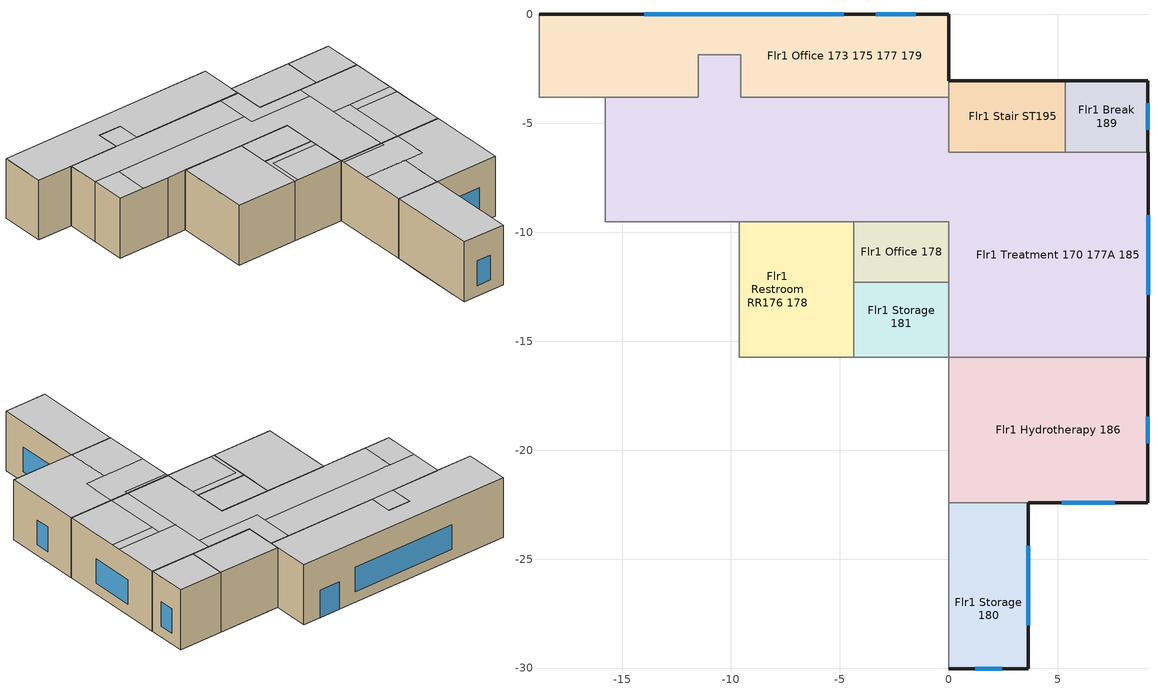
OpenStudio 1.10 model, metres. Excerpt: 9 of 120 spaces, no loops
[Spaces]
Flr1 Storage 180
 floor to Base1 Storage 1B90: 3.66,-24.54 3.66,-30.02 0,-30.02 0,-24.54 z0
 floor to Base1 LockerPlayer 1B75 82-84: 3.66,-22.4 3.66,-24.54 0,-24.54 0,-22.4 z0
 wall outside: 0,-30.02 3.66,-30.02 3.66,-22.4 z0:5.18
 wall to Flr1 Dining 150: 0,-22.4 0,-30.02 z0:5.18
 wall to Flr1 Hydrotherapy 186: 3.66,-22.4 0,-22.4 z0:5.18
 window: 1.22,-30.02 2.44,-30.02 / 3.66,-28.04 3.66,-24.38 z0.91:3.05
 ceiling to Flr2 Office 286 288: 3.66,-30.02 3.66,-22.4 0,-22.4 0,-30.02 z5.18
Flr1 Hydrotherapy 186
 floor to Base1 LockerPlayer 1B75 82-84: 0.89,-17.49 0.89,-22.4 0,-22.4 0,-17.49 z0
 floor to Base1 Unconditioned Shaft: 0.89,-15.74 0.89,-17.49 0,-17.49 0,-15.74 z0
 floor to Base1 Restroom RR1B74-76: 9.14,-15.74 9.14,-22.4 0.89,-22.4 0.89,-15.74 z0
 wall outside: 3.66,-22.4 9.14,-22.4 9.14,-15.74 z0:5.18
 wall to Flr1 Treatment 170 177A 185: 9.14,-15.74 0,-15.74 z0:5.18
 wall to Flr1 Dining 150: 0,-15.74 0,-22.4 z0:5.18
 window: 5.18,-22.4 7.62,-22.4 / 9.14,-19.68 9.14,-18.46 z0.91:3.05
 ceiling to Flr2 Office 250 268-278 293 295: 3.81,-16 3.81,-15.74 0,-15.74 0,-16 z5.18
 ceiling to Flr2 Office 286 288: 0,-22.4 3.66,-22.4 3.66,-18.64 0,-18.64 z5.18
 ceiling to Flr2 Office 290 292: 9.14,-22.4 9.14,-15.74 5.33,-15.74 5.33,-18.64 3.66,-18.64 3.66,-22.4 z5.18
 ceiling to Flr2 Corridor CR280 290: 5.33,-18.64 5.33,-15.74 3.81,-15.74 3.81,-16 0,-16 0,-18.64 z5.18
Flr1 Treatment 170 177A 185
 floor to Base1 Storage 1B38: -13.23,-7.63 -13.23,-9.51 -15.76,-9.51 -15.76,-7.63 z0
 floor to Base1 LockerPlayer 1B75 82-84: -6.13,-9.32 -6.13,-9.51 -9.98,-9.51 -9.98,-9.32 z0
 floor to Base1 LockerPlayer 1B73 76 78: 0,-3.81 0,-6.32 0.51,-6.32 0.51,-9.22 0.89,-9.22 0.89,-15.49 0,-15.49 0,-9.51 -6.13,-9.51 -6.13,-3.81 z0
 floor to Base1 LockerPlayer 1B72: -9.54,-1.85 -9.54,-3.81 -6.13,-3.81 -6.13,-7.54 -8.08,-7.54 -13.36,-3.81 -11.5,-3.81 -11.5,-1.85 z0
 floor to Base1 Restroom RR1B74-76: 9.14,-6.32 9.14,-15.74 0.89,-15.74 0.89,-9.22 0.51,-9.22 0.51,-6.32 z0
 floor to Base1 Unconditioned Shaft: 0.89,-15.49 0.89,-15.74 0,-15.74 0,-15.49 z0
 floor to Base1 Lounge 1B70: -13.36,-3.81 -8.08,-7.54 -6.13,-7.54 -6.13,-9.32 -9.98,-9.32 -9.98,-9.51 -13.23,-9.51 -13.23,-7.63 -15.76,-7.63 -15.76,-3.81 z0
 wall outside: 9.14,-15.74 9.14,-6.32 z0:5.18
 wall to Flr1 Lobby 155 ST155 255 ST255: -15.76,-6.61 -15.76,-9.51 z0:5.18
 wall to Flr1 Treatment 171: -15.76,-3.81 -15.76,-6.61 z0:5.18
 wall to Flr1 Office 173 175 177 179: 0,-3.81 -9.54,-3.81 -9.54,-1.85 -11.5,-1.85 -11.5,-3.81 -15.76,-3.81 z0:5.18
 wall to Flr1 Stair ST195: 5.35,-6.32 0,-6.32 0,-3.81 z0:5.18
 wall to Flr1 Break 189: 9.14,-6.32 5.35,-6.32 z0:5.18
 wall to Flr1 Storage 181: 0,-12.28 0,-15.74 z0:5.18
 wall to Flr1 Office 178: -4.36,-9.51 0,-9.51 0,-12.28 z0:5.18
 wall to Flr1 Restroom RR176 178: -9.61,-9.51 -4.36,-9.51 z0:5.18
 wall to Flr1 Unconditioned Shaft E: -11.26,-9.51 -9.61,-9.51 z0:5.18
 wall to Flr1 Stair ST165: -15.76,-9.51 -11.26,-9.51 z0:5.18
 window: 9.14,-12.86 9.14,-9.21 z0.91:3.05
 ceiling to Flr2 Office 294: 3.81,-10.18 9.14,-10.18 9.14,-6.32 3.81,-6.32 z5.18
 ceiling to Flr2 Corridor CR280 290: 5.33,-15.74 5.33,-10.18 3.81,-10.18 3.81,-15.74 z5.18
 ceiling to Flr2 Office 250 268-278 293 295: 3.81,-15.74 3.81,-7.47 -1.68,-7.47 -1.68,-6.61 -13.56,-6.61 -13.56,-9.51 0,-9.51 0,-15.74 z5.18
 ceiling to Flr2 Computer 266: -13.56,-9.51 -13.56,-6.61 -15.76,-6.61 -15.76,-9.51 z5.18
 ceiling to Flr2 Corridor CR260: -1.68,-6.61 -1.68,-3.81 -15.76,-3.81 -15.76,-6.61 z5.18
 ceiling to Flr2 Office 263-275: -9.54,-3.81 -9.54,-1.85 -11.5,-1.85 -11.5,-3.81 z5.18
 ceiling to Flr2 Lobby CR295: 3.81,-7.47 3.81,-6.32 0,-6.32 0,-3.81 -1.68,-3.81 -1.68,-7.47 z5.18
 ceiling to Flr2 Office 290 292: 9.14,-15.74 9.14,-11.01 5.33,-11.01 5.33,-15.74 z5.18
 ceiling to Flr2 Unconditioned Shaft NE: 9.14,-11.01 9.14,-10.18 5.33,-10.18 5.33,-11.01 z5.18
Flr1 Restroom RR176 178
 floor to Base1 LockerPlayer 1B75 82-84: -6.13,-9.51 -6.13,-15.49 -4.36,-15.49 -4.36,-15.74 -9.61,-15.74 -9.61,-9.51 z0
 floor to Base1 LockerPlayer 1B73 76 78: -4.36,-9.51 -4.36,-15.49 -6.13,-15.49 -6.13,-9.51 z0
 wall to Flr1 Office 178: -4.36,-12.28 -4.36,-9.51 z0:5.18
 wall to Flr1 Storage 181: -4.36,-15.74 -4.36,-12.28 z0:5.18
 wall to Flr1 Dining 150: -9.61,-15.74 -4.36,-15.74 z0:5.18
 wall to Flr1 Unconditioned Shaft E: -9.61,-9.51 -9.61,-15.74 z0:5.18
 ceiling to Flr2 Office 250 268-278 293 295: -4.36,-15.74 -4.36,-9.51 -9.61,-9.51 -9.61,-15.74 z5.18
Flr1 Storage 181
 floor to Base1 LockerPlayer 1B75 82-84: -0.81,-15.49 -0.81,-15.74 -4.36,-15.74 -4.36,-15.49 z0
 floor to Base1 LockerPlayer 1B73 76 78: 0,-12.28 0,-15.49 -4.36,-15.49 -4.36,-12.28 z0
 floor to Base1 Unconditioned Shaft: 0,-15.49 0,-15.74 -0.81,-15.74 -0.81,-15.49 z0
 wall to Flr1 Office 178: 0,-12.28 -4.36,-12.28 z0:5.18
 wall to Flr1 Dining 150: -4.36,-15.74 0,-15.74 z0:5.18
 ceiling to Flr2 Office 250 268-278 293 295: -4.09,-15.74 -4.09,-12.86 0,-12.86 0,-12.28 -4.36,-12.28 -4.36,-15.74 z5.18
 ceiling to Flr2 Corridor CR280 290: 0,-15.74 0,-12.86 -4.09,-12.86 -4.09,-15.74 z5.18
Flr1 Office 178
 floor to Base1 LockerPlayer 1B73 76 78: 0,-9.51 0,-12.28 -4.36,-12.28 -4.36,-9.51 z0
 ceiling to Flr2 Office 250 268-278 293 295: 0,-12.28 0,-9.51 -4.36,-9.51 -4.36,-12.28 z5.18
Flr1 Stair ST195
 floor to Base1 Restroom RR1B74-76: 5.35,-3.05 5.35,-6.32 0.51,-6.32 0.51,-3.05 z0
 floor to Base1 LockerPlayer 1B73 76 78: 0.51,-3.05 0.51,-6.32 0,-6.32 0,-3.05 z0
 wall outside: 5.35,-3.05 0,-3.05 z0:5.18
 wall to Flr1 Break 189: 5.35,-6.32 5.35,-3.05 z0:5.18
 wall to Flr1 Office 173 175 177 179: 0,-3.05 0,-3.81 z0:5.18
 ceiling to Flr2 Stair ST295: 5.35,-6.32 5.35,-3.05 0,-3.05 0,-6.32 z5.18
Flr1 Break 189
 floor to Base1 Restroom RR1B74-76: 9.14,-3.05 9.14,-6.32 5.35,-6.32 5.35,-3.05 z0
 wall outside: 9.14,-6.32 9.14,-3.05 5.35,-3.05 z0:5.18
 window: 9.14,-5.3 9.14,-4.08 z0.91:3.05
 ceiling to Flr2 Office 294: 9.14,-6.32 9.14,-3.05 5.35,-3.05 5.35,-6.32 z5.18
Flr1 Office 173 175 177 179
 floor to Base1 LockerPlayer 1B73 76 78: 0,-3.05 0,-3.81 -6.13,-3.81 -6.13,-3.05 z0
 floor to Base1 LockerPlayer 1B72: 0,0 0,-3.05 -6.13,-3.05 -6.13,-3.81 -9.54,-3.81 -9.54,-1.85 -11.5,-1.85 -11.5,-3.81 -13.36,-3.81 -14.22,-3.2 -14.22,0 z0
 floor to Base1 Lounge 1B70: -14.22,0 -14.22,-3.2 -13.36,-3.81 -18.81,-3.81 -18.81,0 z0
 wall outside: 0,-3.05 0,0 -18.81,0 z0:5.18
 wall to Flr1 Treatment 171: -18.81,-3.81 -15.76,-3.81 z0:5.18
 wall to Flr1 Lobby 155 ST155 255 ST255: -18.81,0 -18.81,-3.81 z0:5.18
 window: -4.83,0 -13.98,0 z0.91:3.05; -1.52,0 -3.35,0 z0:2.39
 ceiling to Flr2 Office 263-275: 0,-3.81 0,0 -18.81,0 -18.81,-3.81 z5.18
[Building]
Dal_Ward: North Axis {deg}=0; Default Construction Set=CU Dal Ward Existing Constructions
[ClimateZones]
Climate Zone Institution Name 1=ASHRAE; Climate Zone Document Name 1=ANSI/ASHRAE Standard 169; Climate Zone Document Year 1=2006; Climate Zone Institution Name 2=CEC; Climate Zone Document Name 2=California Climate Zone Descriptions; Climate Zone Document Year 2=1995
[Site]
Broomfield Jeffco  Boulder   S: Latitude {deg}=40.13; Longitude {deg}=-105.24; Time Zone {hr}=-7; Elevation {m}=1689
[SizingPeriod:DesignDay] Daily Dry-Bulb Temperature Range {deltaC}=15.2; Barometric Pressure {Pa}=83011; Wind Speed {m/s}=4.2; Wind Direction {deg}=80; Sky Clearness=0; Rain Indicator=0; Snow Indicator=0; Day of Month=21; Month=7; Day Type=SummerDesignDay; Daylight Saving Time Indicator=0; Dry-Bulb Temperature Range Modifier Type=DefaultMultipliers; Solar Model Indicator=ASHRAETau; ASHRAE Taub=0.424; ASHRAE Taud=2.012
Name | Maximum Dry-Bulb Temperature {C} | Humidity Indicating Conditions at Maximum Dry-Bulb {BasedOnField A3} | Humidity Indicating Type
Denver Intl Ap Ann Clg .4% Condns DB=>MWB | 34.6 | 15.7 | Wetbulb
Denver Intl Ap Ann Clg .4% Condns WB=>MDB | 27.3 | 18.3 | Wetbulb
Denver Intl Ap Ann Clg .4% Condns Enth=>MDB | 27 | 58300 | Enthalpy
Denver Intl Ap Ann Clg .4% Condns DP=>MDB | 19.9 | 16 | Dewpoint
[Construction]
ExtSlabCarpet 4in ClimateZone 1-8: MAT-CC05 4 HW CONCRETE, CP02 CARPET PAD
Interior Floor: F16 Acoustic tile, F05 Ceiling air space resistance, M11 100mm lightweight concrete
Interior Wall: G01a 19mm gypsum board, F04 Wall air space resistance, G01a 19mm gypsum board
Interior Ceiling: M11 100mm lightweight concrete, F05 Ceiling air space resistance, F16 Acoustic tile
Interior Window: Clear 3mm
Interior Door; Interior Partition: G05 25mm wood
Dal Ward Existing Roof: Clay Roof Tile - Lightweight Concrete - 1 in. - 80 lb/ft3, Metal Decking, Steel Roof Joists with R-30 Batt Insulation, Gypsum Board - 5/8 in.
Dal Ward Existing Exterior Wall: Sandstone - 4 in. - 120 lb/ft3, Gypsum Board - 5/8 in., Extruded Polystyrene Insulation Board - 1 in., Steel-Framed - 8 in. Studs - 16 in. OC - R-19 Cavity Insulation, Gypsum Board - 5/8 in.
Dal Ward Existing Glazing - U-0.55/SHGC-0.35/VLT-0.44: Dal Ward Existing Glazing - U-0.55/SHGC-0.35/VLT-0.44
Dal Ward Existing Glazing - U-0.55/SHGC-0.55/VLT-0.70: Dal Ward Existing Glazing - U-0.55/SHGC-0.55/VLT-0.70
Dal Ward Existing Glazing - U-0.80/SHGC-0.55/VLT-0.70: Dal Ward Existing Glazing - U-0.80/SHGC-0.55/VLT-0.70
[Material]
Name | Roughness | Thickness {m} | Conductivity {W/m-K} | Density {kg/m3} | Specific Heat {J/kg-K} | Thermal Absorptance | Solar Absorptance | Visible Absorptance
MAT-CC05 4 HW CONCRETE | Rough | 0.1016 | 1.311 | 2240 | 836.8 | 0.9 | 0.85 | 0.85
Metal Decking | MediumSmooth | 0.0015 | 45.006 | 7680 | 418.4 | 0.9 | 0.6 | 0.6
F16 Acoustic tile | MediumSmooth | 0.0191 | 0.06 | 368 | 590 | 0.9 | 0.3 | 0.3
M11 100mm lightweight concrete | MediumRough | 0.1016 | 0.53 | 1280 | 840 | 0.9 | 0.5 | 0.5
G01a 19mm gypsum board | MediumSmooth | 0.019 | 0.16 | 800 | 1090 | 0.9 | 0.4 | 0.4
G05 25mm wood | MediumSmooth | 0.0254 | 0.15 | 608 | 1630 | 0.9 | 0.5 | 0.5
Clay Roof Tile - Lightweight Concrete - 1 in. - 80 lb/ft3 | MediumRough | 0.0254 | 0.53 | 1281.48 | 840
Gypsum Board - 5/8 in. | MediumSmooth | 0.015875 | 0.16 | 800 | 1090
Sandstone - 4 in. - 120 lb/ft3 | MediumRough | 0.1016 | 1.9 | 1922.22 | 790
Steel-Framed - 8 in. Studs - 16 in. OC - R-19 Cavity Insulation | Smooth | 0.2032 | 0.192299 | 69.5201 | 628.02
[Material:NoMass]
CP02 CARPET PAD: Roughness=Smooth; Thermal Resistance {m2-K/W}=0.1; Thermal Absorptance=0.9; Solar Absorptance=0.8; Visible Absorptance=0.8
[Material:AirGap]
Name | Thermal Resistance {m2-K/W}
F05 Ceiling air space resistance | 0.18
F04 Wall air space resistance | 0.15
Extruded Polystyrene Insulation Board - 1 in. | 0.880551
Steel Roof Joists with R-30 Batt Insulation | 2.64165
[WindowMaterial:Glazing]
Clear 3mm: Optical Data Type=SpectralAverage; Thickness {m}=0.003; Solar Transmittance at Normal Incidence=0.837; Front Side Solar Reflectance at Normal Incidence=0.075; Back Side Solar Reflectance at Normal Incidence=0; Visible Transmittance at Normal Incidence=0.898; Front Side Visible Reflectance at Normal Incidence=0.081; Back Side Visible Reflectance at Normal Incidence=0; Infrared Transmittance at Normal Incidence=0; Front Side Infrared Hemispherical Emissivity=0.84; Back Side Infrared Hemispherical Emissivity=0.84; Conductivity {W/m-K}=0.9; Dirt Correction Factor for Solar and Visible Transmittance=1; Solar Diffusing=No
[DefaultConstructionSet]
CU Dal Ward Existing Constructions: Default Exterior Surface Constructions=Default Surface Constructions 13; Default Interior Surface Constructions=Default Surface Constructions 14; Default Ground Contact Surface Constructions=Default Surface Constructions 15; Default Exterior SubSurface Constructions=Default Sub Surface Constructions 9; Default Interior SubSurface Constructions=Default Sub Surface Constructions 10; Interior Partition Construction=Interior Partition
[DefaultSurfaceConstructions]
Name | Floor Construction | Wall Construction | Roof Ceiling Construction
Default Surface Constructions 13 | ExtSlabCarpet 4in ClimateZone 1-8 | Dal Ward Existing Exterior Wall | Dal Ward Existing Roof
Default Surface Constructions 14 | Interior Floor | Interior Wall | Interior Ceiling
Default Surface Constructions 15 | ExtSlabCarpet 4in ClimateZone 1-8 | ExtSlabCarpet 4in ClimateZone 1-8 | ExtSlabCarpet 4in ClimateZone 1-8
[DefaultSubSurfaceConstructions]
Name | Fixed Window Construction | Operable Window Construction | Glass Door Construction | Tubular Daylight Dome Construction | Tubular Daylight Diffuser Construction | Door Construction
Default Sub Surface Constructions 9 | Dal Ward Existing Glazing - U-0.55/SHGC-0.55/VLT-0.70 | Dal Ward Existing Glazing - U-0.55/SHGC-0.35/VLT-0.44 | Dal Ward Existing Glazing - U-0.80/SHGC-0.55/VLT-0.70 | Interior Window | Interior Window
Default Sub Surface Constructions 10 | Interior Window | Interior Window |  |  |  | Interior Door
[WindowMaterial:SimpleGlazingSystem]
Name | U-Factor {W/m2-K} | Solar Heat Gain Coefficient | Visible Transmittance
Dal Ward Existing Glazing - U-0.80/SHGC-0.55/VLT-0.70 | 4.54261 | 0.55 | 0.7
Dal Ward Existing Glazing - U-0.55/SHGC-0.35/VLT-0.44 | 3.12304 | 0.35 | 0.44
Dal Ward Existing Glazing - U-0.55/SHGC-0.55/VLT-0.70 | 3.12304 | 0.55 | 0.7
[BuildingStory]
Flr1: Nominal Z Coordinate {m}=0; Nominal Floor to Floor Height {m}=5.1816
[Space]
Name | Space Type | Building Story | Thermal Zone
Flr1 Storage 180 | 90.1-2007 - Dal_Ward - Storage - AHU-1 | Flr1 | Flr1 Storage 180
Flr1 Treatment 170 177A 185 | 90.1-2007 - Dal_Ward - Treatment - AHU-1 - ExistingLPD | Flr1 | Flr1 Treatment NE
Flr1 Restroom RR176 178 | 90.1-2007 - Dal_Ward - Restroom - AHU-1 - ExistingLPD | Flr1 | Flr1 Treatment NE
Flr1 Storage 181 | 90.1-2007 - Dal_Ward - Storage - AHU-1 - ExistingLPD | Flr1 | Flr1 Treatment NE
Flr1 Office 178 | 90.1-2007 - Dal_Ward - ClosedOffice - AHU-1 - ExistingLPD | Flr1 | Flr1 Treatment NE
Flr1 Stair ST195 | 90.1-2007 - Dal_Ward - Stair - AHU-1 - ExistingLPD | Flr1 | Flr1 Treatment NE
Flr1 Break 189 | 90.1-2007 - Dal_Ward - BreakRoom - AHU-1 - ExistingLPD | Flr1 | Flr1 Break 189
Flr1 Office 173 175 177 179 | 90.1-2007 - Dal_Ward - ClosedOffice - AHU-1 - ExistingLPD | Flr1 | Flr1 Office Perimeter NE
Flr1 Hydrotherapy 186 | 90.1-2007 - Dal_Ward - AquaticTherapy - Pool - FCU-1-01 |  | Flr1 Hydrotherapy 186
[ThermalZone] Use Ideal Air Loads=No
Name | Thermostat | Humidistat
Flr1 Treatment NE | Flr1 Treatment NE Thermostat
Flr1 Break 189 | Flr1 Break 189 Thermostat
Flr1 Hydrotherapy 186 | Flr1 Hydrotherapy 186 Thermostat | Flr1 Hydrotherapy 186 Humidistat
Flr1 Office Perimeter NE | Flr1 Office Perimeter NE Thermostat
Flr1 Storage 180 | Flr1 Storage 180 Thermostat
[People:Definition] Number of People Calculation Method=People/Area; Fraction Radiant=0.3
Name | People per Space Floor Area {person/m2}
90.1-2007 - Office - BreakRoom People Definition | 0.538196
90.1-2007 - Office - ClosedOffice People Definition | 0.0511286
90.1-2007 - Hospital - PhysTherapy People Definition | 0.0538196
90.1-2007 - Office - Restroom People Definition; 90.1-2007 - CU - Treatment People Definition | 0.107639
[ElectricEquipment:Definition]
Name | Design Level Calculation Method | Watts per Space Floor Area {W/m2} | Watts per Person {W/person} | Design Level {W} | Fraction Latent | Fraction Radiant | Fraction Lost
90.1-2007 - Office - BreakRoom Electric Equipment Definition | Watts/Area | 32.2917
90.1-2007 - CU Office - ClosedOffice Electric Equipment Definition | Watts/Area | 10.7639
90.1-2007 - Noresco - Restroom Electric Equipment Definition | Watts/Area | 0 | 0
90.1-2007 - CU - Treatment Electric Equipment Definition | Watts/Area | 1.61459
Dal_Ward Hydrotherapy Pool Latent Electric Load Definition | EquipmentLevel |  |  | 4739 | 1 | 0 | 0
Dal_Ward Hydrotherapy Pool Sensible Electric Load Definition | EquipmentLevel |  |  | 895 | 0 | 0 | 0
[DefaultScheduleSet]
Name | Number of People Schedule | People Activity Level Schedule | Lighting Schedule | Electric Equipment Schedule | Gas Equipment Schedule | Infiltration Schedule
90.1-2007 - Dal_Ward - AquaticTherapy - Pool Schedule Set | Dal_Ward AquaticTherapy Pool Occupancy Schedule | Dal_Ward AquaticTherapy Pool Activity Schedule | Dal_Ward AquaticTherapy Pool Lighting Schedule | Dal_Ward AquaticTherapy Pool Equipment Schedule | Dal_Ward AquaticTherapy Pool Equipment Schedule | Dal_Ward AquaticTherapy Infiltration Schedule
90.1-2007 - Dal_Ward - Treatment Schedule Set | Dal_Ward Treatment Occupancy Schedule | Dal_Ward Activity Schedule | Dal_Ward Treatment Lighting Schedule | Dal_Ward Treatment Equipment Schedule | Dal_Ward Treatment Equipment Schedule | Dal_Ward Infiltration Schedule
90.1-2007 - Dal_Ward - Storage Schedule Set | Dal_Ward Storage Occupancy Schedule | Dal_Ward Activity Schedule | Dal_Ward Storage Lighting Schedule | Dal_Ward Storage Equipment Schedule | Dal_Ward Storage Equipment Schedule | Dal_Ward Infiltration Schedule
90.1-2007 - Dal_Ward - Stair Schedule Set | Dal_Ward Stair Occupancy Schedule | Dal_Ward Activity Schedule | Dal_Ward Stair Lighting Schedule | Dal_Ward Stair Equipment Schedule | Dal_Ward Stair Equipment Schedule | Dal_Ward Infiltration Schedule
90.1-2007 - Dal_Ward - Restroom Schedule Set; 90.1-2007 - Dal_Ward - ClosedOffice Schedule Set | Dal_Ward ClosedOffice Occupancy Schedule | Dal_Ward Activity Schedule | Dal_Ward ClosedOffice Lighting Schedule | Dal_Ward ClosedOffice Equipment Schedule | Dal_Ward ClosedOffice Equipment Schedule | Dal_Ward Infiltration Schedule
90.1-2007 - Dal_Ward - BreakRoom Schedule Set | Dal_Ward BreakRoom Occupancy Schedule | Dal_Ward Activity Schedule | Dal_Ward BreakRoom Lighting Schedule | Dal_Ward BreakRoom Equipment Schedule | Dal_Ward BreakRoom Equipment Schedule | Dal_Ward Infiltration Schedule
[SpaceType]
Name | Default Schedule Set | Design Specification Outdoor Air Object | Standards Building Type | Standards Space Type
90.1-2007 - Dal_Ward - Storage - AHU-1; 90.1-2007 - Dal_Ward - Storage - AHU-1 - ExistingLPD | 90.1-2007 - Dal_Ward - Storage Schedule Set | 90.1-2007 - Office - Storage Ventilation - AHU-1 | Office | Storage
90.1-2007 - Dal_Ward - AquaticTherapy - Pool - FCU-1-01 | 90.1-2007 - Dal_Ward - AquaticTherapy - Pool Schedule Set | 90.1-2007 - CU - Pool Ventilation - FCU-1-01 | Hospital | PhysTherapy
90.1-2007 - Dal_Ward - Treatment - AHU-1 - ExistingLPD | 90.1-2007 - Dal_Ward - Treatment Schedule Set | 90.1-2007 - CU - Treatment Ventilation - AHU-1 | SmallHotel | Exercise
90.1-2007 - Dal_Ward - Stair - AHU-1 - ExistingLPD | 90.1-2007 - Dal_Ward - Stair Schedule Set | 90.1-2007 - Office - Stair Ventilation - AHU-1 | Office | Stair
90.1-2007 - Dal_Ward - Restroom - AHU-1 - ExistingLPD | 90.1-2007 - Dal_Ward - Restroom Schedule Set | 90.1-2007 - Office - Restroom Ventilation - AHU-1 | Office | Restroom
90.1-2007 - Dal_Ward - BreakRoom - AHU-1 - ExistingLPD | 90.1-2007 - Dal_Ward - BreakRoom Schedule Set | 90.1-2007 - Office - BreakRoom Ventilation - AHU-1 | Office | BreakRoom
90.1-2007 - Dal_Ward - ClosedOffice - AHU-1 - ExistingLPD | 90.1-2007 - Dal_Ward - ClosedOffice Schedule Set | 90.1-2007 - CU - ClosedOffice Ventilation - AHU-1 | Office | ClosedOffice
[People]
Name | People Definition | Space or SpaceType
90.1-2007 - Hospital - PhysTherapy People 2 | 90.1-2007 - Hospital - PhysTherapy People Definition | 90.1-2007 - Dal_Ward - AquaticTherapy - Pool - FCU-1-01
90.1-2007 - CU - Treatment People 3 | 90.1-2007 - CU - Treatment People Definition | 90.1-2007 - Dal_Ward - Treatment - AHU-1 - ExistingLPD
90.1-2007 - Office - Restroom People 5 | 90.1-2007 - Office - Restroom People Definition | 90.1-2007 - Dal_Ward - Restroom - AHU-1 - ExistingLPD
90.1-2007 - Office - BreakRoom People 3 | 90.1-2007 - Office - BreakRoom People Definition | 90.1-2007 - Dal_Ward - BreakRoom - AHU-1 - ExistingLPD
90.1-2007 - Office - ClosedOffice People 3 | 90.1-2007 - Office - ClosedOffice People Definition | 90.1-2007 - Dal_Ward - ClosedOffice - AHU-1 - ExistingLPD
[Lights]
Name | Lights Definition | Space or SpaceType
90.1-2007 - Office - Storage Lights 3 | 90.1-2007 - Dal_Ward - Storage - AHU-1 AppG ALC Lights Definition | 90.1-2007 - Dal_Ward - Storage - AHU-1
90.1-2007 - Hospital - PhysTherapy Lights 2 | 90.1-2007 - Dal_Ward - AquaticTherapy - Pool - FCU-1-01 AppG ALC Lights Definition | 90.1-2007 - Dal_Ward - AquaticTherapy - Pool - FCU-1-01
90.1-2007 - CU - Treatment Lights 3 | 90.1-2007 - CU - Exercise Lights Definition - Treatment - Existing | 90.1-2007 - Dal_Ward - Treatment - AHU-1 - ExistingLPD
90.1-2007 - Office - Stair Lights 5 | 90.1-2007 - Office - Stair Lights Definition - Existing | 90.1-2007 - Dal_Ward - Stair - AHU-1 - ExistingLPD
90.1-2007 - Office - Restroom Lights 5 | 90.1-2007 - Office - Restroom Lights Definition - Proposed | 90.1-2007 - Dal_Ward - Restroom - AHU-1 - ExistingLPD
90.1-2007 - Office - BreakRoom Lights 3 | 90.1-2007 - Office - BreakRoom Lights Definition - Existing | 90.1-2007 - Dal_Ward - BreakRoom - AHU-1 - ExistingLPD
90.1-2007 - Office - Storage Lights 7 | 90.1-2007 - Office - Storage Lights Definition - Existing | 90.1-2007 - Dal_Ward - Storage - AHU-1 - ExistingLPD
90.1-2007 - Office - ClosedOffice Lights 3 | 90.1-2007 - Dal_Ward - ClosedOffice - AHU-1 - ExistingLPD AppG ALC Lights Definition | 90.1-2007 - Dal_Ward - ClosedOffice - AHU-1 - ExistingLPD
[ElectricEquipment]
Name | Electric Equipment Definition | Space or SpaceType | Schedule
Dal_Ward Hydrotherapy Pool Latent Electric Load | Dal_Ward Hydrotherapy Pool Latent Electric Load Definition | Flr1 Hydrotherapy 186 | Dal_Ward Pool Evaporation Load Schedule
Dal_Ward Hydrotherapy Pool Sensible Electric Load | Dal_Ward Hydrotherapy Pool Sensible Electric Load Definition | Flr1 Hydrotherapy 186 | Dal_Ward AquaticTherapy Pool Equipment Schedule
90.1-2007 - CU - Treatment Electric Equipment 3 | 90.1-2007 - CU - Treatment Electric Equipment Definition | 90.1-2007 - Dal_Ward - Treatment - AHU-1 - ExistingLPD
90.1-2007 - Office - Restroom Electric Equipment 5 | 90.1-2007 - Noresco - Restroom Electric Equipment Definition | 90.1-2007 - Dal_Ward - Restroom - AHU-1 - ExistingLPD
90.1-2007 - Office - BreakRoom Electric Equipment 3 | 90.1-2007 - Office - BreakRoom Electric Equipment Definition | 90.1-2007 - Dal_Ward - BreakRoom - AHU-1 - ExistingLPD
90.1-2007 - Office - ClosedOffice Electric Equipment 3 | 90.1-2007 - CU Office - ClosedOffice Electric Equipment Definition | 90.1-2007 - Dal_Ward - ClosedOffice - AHU-1 - ExistingLPD
[SpaceInfiltration:DesignFlowRate] Design Flow Rate Calculation Method=Flow/ExteriorArea; Flow per Exterior Surface Area {m3/s-m2}=0.000226568
Name | Space or SpaceType
90.1-2007 - Office - Storage Infiltration 3 | 90.1-2007 - Dal_Ward - Storage - AHU-1
90.1-2007 - Hospital - PhysTherapy Infiltration 2 | 90.1-2007 - Dal_Ward - AquaticTherapy - Pool - FCU-1-01
90.1-2007 - CU - Treatment Infiltration 3 | 90.1-2007 - Dal_Ward - Treatment - AHU-1 - ExistingLPD
90.1-2007 - Office - Stair Infiltration 5 | 90.1-2007 - Dal_Ward - Stair - AHU-1 - ExistingLPD
90.1-2007 - Office - Restroom Infiltration 5 | 90.1-2007 - Dal_Ward - Restroom - AHU-1 - ExistingLPD
90.1-2007 - Office - BreakRoom Infiltration 3 | 90.1-2007 - Dal_Ward - BreakRoom - AHU-1 - ExistingLPD
90.1-2007 - Office - Storage Infiltration 7 | 90.1-2007 - Dal_Ward - Storage - AHU-1 - ExistingLPD
90.1-2007 - Office - ClosedOffice Infiltration 3 | 90.1-2007 - Dal_Ward - ClosedOffice - AHU-1 - ExistingLPD
[DesignSpecification:OutdoorAir] Outdoor Air Method=Sum
Name | Outdoor Air Flow per Person {m3/s-person} | Outdoor Air Flow per Floor Area {m3/s-m2} | Outdoor Air Flow Rate {m3/s}
90.1-2007 - CU - ClosedOffice Ventilation - AHU-1; 90.1-2007 - Office - BreakRoom Ventilation - AHU-1 | 0.00412828 | 0.000533238
90.1-2007 - Office - Storage Ventilation - AHU-1 |  | 0.00106648
90.1-2007 - Office - Restroom Ventilation - AHU-1; 90.1-2007 - Office - Stair Ventilation - AHU-1 |  | 0.000533238
90.1-2007 - CU - Treatment Ventilation - AHU-1 | 0.0165131 | 0.000533238
90.1-2007 - CU - Pool Ventilation - FCU-1-01 | 0 | 0.00232558 | 0
[Exterior:Lights:Definition]
Dal_Ward Exterior Lights Definition: Design Level {W}=1568
[Exterior:Lights]
Dal_Ward Exterior Lights: Exterior Lights Definition=Dal_Ward Exterior Lights Definition; Schedule=Always On Discrete; Control Option=AstronomicalClock
[Lights:Definition] Design Level Calculation Method=Watts/Area
Name | Watts per Space Floor Area {W/m2}
90.1-2007 - CU - Exercise Lights Definition - Treatment - Existing | 14.2084
90.1-2007 - Office - Stair Lights Definition - Existing | 7.31946
90.1-2007 - Office - Restroom Lights Definition - Proposed | 9.04168
90.1-2007 - Office - BreakRoom Lights Definition - Existing | 10.9792
90.1-2007 - Office - Storage Lights Definition - Existing | 4.19793
90.1-2007 - Dal_Ward - ClosedOffice - AHU-1 - ExistingLPD AppG ALC Lights Definition | 15.8875
90.1-2007 - Dal_Ward - Storage - AHU-1 AppG ALC Lights Definition | 6.00626
90.1-2007 - Dal_Ward - AquaticTherapy - Pool - FCU-1-01 AppG ALC Lights Definition | 6.68439
[ThermostatSetpoint:DualSetpoint]
Name | Heating Setpoint Temperature Schedule | Cooling Setpoint Temperature Schedule
Flr1 Office Perimeter NE Thermostat; Flr1 Treatment NE Thermostat; Flr1 Storage 180 Thermostat; Flr1 Break 189 Thermostat | Dal_Ward Heating Setpoint Schedule | Dal_Ward Cooling Setpoint Schedule
Flr1 Hydrotherapy 186 Thermostat | Dal_Ward AquaticTherapy Heating Setpoint Schedule | Dal_Ward AquaticTherapy Cooling Setpoint Schedule
[OtherEquipment:Definition] Design Level Calculation Method=EquipmentLevel
Name | Design Level {W}
Flr1 Office Perimeter NE AHU Winter Design Day Load Definition | -2359.74
Flr1 Treatment NE AHU Winter Design Day Load Definition | -6761.24
Flr1 Storage 180 AHU Winter Design Day Load Definition | -2241.75
Flr1 Break 189 AHU Winter Design Day Load Definition | -389.357
[OtherEquipment]
Name | Other Equipment Definition | Space or SpaceType | Schedule
Flr1 Office Perimeter NE AHU Winter Design Day Load | Flr1 Office Perimeter NE AHU Winter Design Day Load Definition | Flr1 Office 173 175 177 179 | Dal_Ward Flr1 Office Perimeter NE AHU Winter Design Day Load Schedule
Flr1 Treatment NE AHU Winter Design Day Load | Flr1 Treatment NE AHU Winter Design Day Load Definition | Flr1 Treatment 170 177A 185 | Dal_Ward Flr1 Treatment NE AHU Winter Design Day Load Schedule
Flr1 Storage 180 AHU Winter Design Day Load | Flr1 Storage 180 AHU Winter Design Day Load Definition | Flr1 Storage 180 | Dal_Ward Flr1 Storage 180 AHU Winter Design Day Load Schedule
Flr1 Break 189 AHU Winter Design Day Load | Flr1 Break 189 AHU Winter Design Day Load Definition | Flr1 Break 189 | Dal_Ward Flr1 Break 189 AHU Winter Design Day Load Schedule
[ZoneControl:Humidistat]
Flr1 Hydrotherapy 186 Humidistat: Humidifying Relative Humidity Setpoint Schedule=FCU-1-01 Maximum Relative Humidity Schedule
[Schedule:Ruleset]
Name | Default Day Schedule | Summer Design Day Schedule | Winter Design Day Schedule
Dal_Ward Stair Occupancy Schedule | Dal_Ward Stair Occupancy Schedule Weekday | Dal_Ward Stair Occupancy Schedule Summer Design Day | Dal_Ward Stair Occupancy Schedule Winter Design Day
Dal_Ward Stair Lighting Schedule | Dal_Ward Stair Lighting Schedule AllDays | Dal_Ward Stair Lighting Schedule Summer Design Day | Dal_Ward Stair Lighting Schedule Winter Design Day
Dal_Ward Stair Equipment Schedule | Dal_Ward Stair Equipment Schedule AllDays | Dal_Ward Stair Equipment Schedule Summer Design Day | Dal_Ward Stair Equipment Schedule Winter Design Day
Dal_Ward BreakRoom Occupancy Schedule | Dal_Ward BreakRoom Occupancy Schedule Weekday | Dal_Ward BreakRoom Occupancy Schedule Summer Design Day | Dal_Ward BreakRoom Occupancy Schedule Winter Design Day
Dal_Ward BreakRoom Lighting Schedule | Dal_Ward BreakRoom Lighting Schedule Weekday | Dal_Ward BreakRoom Lighting Schedule Summer Design Day | Dal_Ward BreakRoom Lighting Schedule Winter Design Day
Dal_Ward BreakRoom Equipment Schedule | Dal_Ward BreakRoom Equipment Schedule Weekday | Dal_Ward BreakRoom Equipment Schedule Summer Design Day | Dal_Ward BreakRoom Equipment Schedule Winter Design Day
Dal_Ward Storage Occupancy Schedule | Dal_Ward Storage Occupancy Schedule AllDays | Dal_Ward Storage Occupancy Schedule Summer Design Day | Dal_Ward Storage Occupancy Schedule Winter Design Day
Dal_Ward Storage Lighting Schedule | Dal_Ward Storage Lighting Schedule AllDays | Dal_Ward Storage Lighting Schedule Summer Design Day | Dal_Ward Storage Lighting Schedule Winter Design Day
Dal_Ward Storage Equipment Schedule | Dal_Ward Storage Equipment Schedule AllDays | Dal_Ward Storage Equipment Schedule Summer Design Day | Dal_Ward Storage Equipment Schedule Winter Design Day
Dal_Ward ClosedOffice Occupancy Schedule | Dal_Ward ClosedOffice Occupancy Schedule Weekday | Dal_Ward ClosedOffice Occupancy Schedule Summer Design Day | Dal_Ward ClosedOffice Occupancy Schedule Winter Design Day
Dal_Ward ClosedOffice Lighting Schedule | Dal_Ward ClosedOffice Lighting Schedule Weekday | Dal_Ward ClosedOffice Lighting Schedule Summer Design Day | Dal_Ward ClosedOffice Lighting Schedule Winter Design Day
Dal_Ward ClosedOffice Equipment Schedule | Dal_Ward ClosedOffice Equipment Schedule Weekday | Dal_Ward ClosedOffice Equipment Schedule Summer Design Day | Dal_Ward ClosedOffice Equipment Schedule Winter Design Day
Dal_Ward Treatment Occupancy Schedule | Dal_Ward Treatment Occupancy Schedule OnDays | Dal_Ward Treatment Occupancy Schedule Summer Design Day | Dal_Ward Treatment Occupancy Schedule Winter Design Day
Dal_Ward Treatment Lighting Schedule | Dal_Ward Treatment Lighting Schedule OnDays | Dal_Ward Treatment Lighting Schedule Summer Design Day | Dal_Ward Treatment Lighting Schedule Winter Design Day
Dal_Ward Treatment Equipment Schedule | Dal_Ward Treatment Equipment Schedule OnDays | Dal_Ward Treatment Equipment Schedule Summer Design Day | Dal_Ward Treatment Equipment Schedule Winter Design Day
Dal_Ward AquaticTherapy Infiltration Schedule | Dal_Ward AquaticTherapy Infiltration Schedule AllDays | Dal_Ward AquaticTherapy Infiltration Schedule Summer Design Day | Dal_Ward AquaticTherapy Infiltration Schedule Winter Design Day
Dal_Ward AquaticTherapy Heating Setpoint Schedule | Dal_Ward AquaticTherapy Heating Setpoint Schedule OnSeason | Dal_Ward AquaticTherapy Heating Setpoint Schedule Summer Design Day | Dal_Ward AquaticTherapy Heating Setpoint Schedule Winter Design Day
Dal_Ward AquaticTherapy Cooling Setpoint Schedule | Dal_Ward AquaticTherapy Cooling Setpoint Schedule OnSeason | Dal_Ward AquaticTherapy Cooling Setpoint Schedule Summer Design Day | Dal_Ward AquaticTherapy Cooling Setpoint Schedule Winter Design Day
Dal_Ward AquaticTherapy Pool Occupancy Schedule | Dal_Ward AquaticTherapy Pool Occupancy Schedule OpenDays | Dal_Ward AquaticTherapy Pool Occupancy Schedule Summer Design Day | Dal_Ward AquaticTherapy Pool Occupancy Schedule Winter Design Day
Dal_Ward AquaticTherapy Pool Lighting Schedule | Dal_Ward AquaticTherapy Pool Lighting Schedule OpenDays | Dal_Ward AquaticTherapy Pool Lighting Schedule Summer Design Day | Dal_Ward AquaticTherapy Pool Lighting Schedule Winter Design Day
Dal_Ward AquaticTherapy Pool Equipment Schedule | Dal_Ward AquaticTherapy Pool Equipment Schedule AllDays | Dal_Ward AquaticTherapy Pool Equipment Schedule Summer Design Day | Dal_Ward AquaticTherapy Pool Equipment Schedule Winter Design Day
Dal_Ward AquaticTherapy Pool Activity Schedule | Dal_Ward AquaticTherapy Pool Activity Schedule AllDays
Dal_Ward Infiltration Schedule | Dal_Ward Infiltration Schedule OnDays | Dal_Ward Infiltration Schedule Summer Design Day | Dal_Ward Infiltration Schedule Winter Design Day
Dal_Ward Heating Setpoint Schedule | Dal_Ward Heating Setpoint Schedule OnDays | Dal_Ward Heating Setpoint Schedule Summer Design Day | Dal_Ward Heating Setpoint Schedule Winter Design Day
Dal_Ward Cooling Setpoint Schedule | Dal_Ward Cooling Setpoint Schedule OnDays | Dal_Ward Cooling Setpoint Schedule Summer Design Day | Dal_Ward Cooling Setpoint Schedule Winter Design Day
Dal_Ward Activity Schedule | Dal_Ward Activity Schedule AllDays
Dal_Ward Pool Evaporation Load Schedule | Dal_Ward Pool Evaporation Load Schedule OpenDays | Dal_Ward Pool Evaporation Load Schedule Summer Design Day | Dal_Ward Pool Evaporation Load Schedule Winter Design Day
FCU-1-01 Maximum Relative Humidity Schedule | FCU-1-01 Maximum Relative Humidity Schedule All Days
Dal_Ward Flr1 Office Perimeter NE AHU Winter Design Day Load Schedule | Dal_Ward HVAC Schedule OnDays 6 | Dal_Ward HVAC Schedule Summer Design Day 6 | Dal_Ward HVAC Schedule Winter Design Day 6
Dal_Ward Flr1 Treatment NE AHU Winter Design Day Load Schedule | Dal_Ward HVAC Schedule OnDays 13 | Dal_Ward HVAC Schedule Summer Design Day 13 | Dal_Ward HVAC Schedule Winter Design Day 13
Dal_Ward Flr1 Storage 180 AHU Winter Design Day Load Schedule | Dal_Ward HVAC Schedule OnDays 29 | Dal_Ward HVAC Schedule Summer Design Day 29 | Dal_Ward HVAC Schedule Winter Design Day 29
Dal_Ward Flr1 Break 189 AHU Winter Design Day Load Schedule | Dal_Ward HVAC Schedule OnDays 34 | Dal_Ward HVAC Schedule Summer Design Day 34 | Dal_Ward HVAC Schedule Winter Design Day 34
[Schedule:Day]
Dal_Ward Stair Occupancy Schedule Weekday; Dal_Ward BreakRoom Occupancy Schedule Weekday; Dal_Ward ClosedOffice Occupancy Schedule Weekday: 7, 0, 0, 17, 0, 0.5, 21, 0, 0.3, 24, 0, 0
Dal_Ward Stair Occupancy Schedule Winter Design Day; Dal_Ward Stair Occupancy Schedule Sunday; Dal_Ward Stair Lighting Schedule Winter Design Day; Dal_Ward Stair Equipment Schedule Winter Design Day; Dal_Ward BreakRoom Occupancy Schedule Winter Design Day; Dal_Ward BreakRoom Occupancy Schedule Sunday; Dal_Ward BreakRoom Lighting Schedule Winter Design Day; Dal_Ward BreakRoom Equipment Schedule Winter Design Day; Dal_Ward Storage Occupancy Schedule Winter Design Day; Dal_Ward Storage Lighting Schedule Winter Design Day; Dal_Ward Storage Equipment Schedule Winter Design Day; Dal_Ward ClosedOffice Occupancy Schedule Winter Design Day; Dal_Ward ClosedOffice Occupancy Schedule Sunday; Dal_Ward ClosedOffice Lighting Schedule Winter Design Day; Dal_Ward ClosedOffice Equipment Schedule Winter Design Day; Dal_Ward Treatment Occupancy Schedule Winter Design Day; Dal_Ward Treatment Occupancy Schedule Sunday; Dal_Ward Treatment Lighting Schedule Winter Design Day; Dal_Ward Treatment Equipment Schedule Winter Design Day; Dal_Ward AquaticTherapy Pool Occupancy Schedule Winter Design Day; Dal_Ward AquaticTherapy Pool Occupancy Schedule Sunday; Dal_Ward AquaticTherapy Pool Lighting Schedule Winter Design Day; Dal_Ward AquaticTherapy Pool Equipment Schedule Winter Design Day; Dal_Ward HVAC Schedule Sunday 6; Dal_Ward HVAC Schedule Sunday 13; Dal_Ward HVAC Schedule Sunday 29; Dal_Ward HVAC Schedule Sunday 34: 24, 0, 0
Dal_Ward Stair Occupancy Schedule Summer Design Day; Dal_Ward BreakRoom Occupancy Schedule Summer Design Day; Dal_Ward ClosedOffice Occupancy Schedule Summer Design Day: 7, 0, 0, 21, 0, 1, 24, 0, 0
Dal_Ward Stair Occupancy Schedule Saturday; Dal_Ward BreakRoom Occupancy Schedule Saturday; Dal_Ward ClosedOffice Occupancy Schedule Saturday: 7, 0, 0, 17, 0, 0.3, 24, 0, 0
Dal_Ward Stair Lighting Schedule AllDays; Dal_Ward Stair Lighting Schedule Summer Design Day; Dal_Ward Stair Equipment Schedule AllDays; Dal_Ward Stair Equipment Schedule Summer Design Day; Dal_Ward BreakRoom Lighting Schedule Summer Design Day; Dal_Ward BreakRoom Equipment Schedule Summer Design Day; Dal_Ward Storage Lighting Schedule Summer Design Day; Dal_Ward Storage Equipment Schedule Summer Design Day; Dal_Ward ClosedOffice Lighting Schedule Summer Design Day; Dal_Ward ClosedOffice Equipment Schedule Summer Design Day; Dal_Ward Treatment Lighting Schedule Summer Design Day; Dal_Ward Treatment Equipment Schedule Summer Design Day; Dal_Ward AquaticTherapy Pool Lighting Schedule Summer Design Day; Dal_Ward AquaticTherapy Pool Equipment Schedule AllDays; Dal_Ward AquaticTherapy Pool Equipment Schedule Summer Design Day; Dal_Ward Pool Evaporation Load Schedule Winter Design Day; Dal_Ward Pool Evaporation Load Schedule Summer Design Day: 24, 0, 1
Dal_Ward BreakRoom Lighting Schedule Weekday: 6, 0, 0.02, 7, 0, 0.3, 17, 0, 0.9, 21, 0, 0.7, 24, 0, 0.02
Dal_Ward BreakRoom Lighting Schedule Saturday: 7, 0, 0.02, 8, 0, 0.25, 17, 0, 0.7, 20, 0, 0.4, 24, 0, 0.02
Dal_Ward BreakRoom Lighting Schedule Sunday; Dal_Ward ClosedOffice Lighting Schedule Sunday; Dal_Ward Treatment Lighting Schedule Sunday; Dal_Ward AquaticTherapy Pool Lighting Schedule Sunday: 24, 0, 0.02
Dal_Ward BreakRoom Equipment Schedule Weekday: 8, 0, 0.25, 17, 0, 0.8, 21, 0, 0.6, 24, 0, 0.25
Dal_Ward BreakRoom Equipment Schedule Saturday: 8, 0, 0.25, 17, 0, 0.6, 24, 0, 0.25
Dal_Ward BreakRoom Equipment Schedule Sunday; Dal_Ward AquaticTherapy Infiltration Schedule AllDays; Dal_Ward AquaticTherapy Infiltration Schedule Winter Design Day; Dal_Ward AquaticTherapy Infiltration Schedule Summer Design Day: 24, 0, 0.25
Dal_Ward Storage Occupancy Schedule AllDays: 8, 0, 0, 9, 0, 0.3, 12, 0, 0.95, 13, 0, 0.5, 17, 0, 0.95, 18, 0, 0.3, 24, 0, 0
Dal_Ward Storage Occupancy Schedule Summer Design Day: 8, 0, 0, 18, 0, 1, 24, 0, 0
Dal_Ward Storage Lighting Schedule AllDays: 7, 0, 0.02, 9, 0, 0.35, 17, 0, 0.9, 18, 0, 0.35, 19, 0, 0.1, 24, 0, 0.02
Dal_Ward Storage Equipment Schedule AllDays; Dal_Ward Pool Evaporation Load Schedule Sunday: 24, 0, 0.5
Dal_Ward ClosedOffice Lighting Schedule Weekday: 6, 0, 0.02, 8, 0, 0.1, 17, 0, 0.75, 21, 0, 0.4, 24, 0, 0.02
Dal_Ward ClosedOffice Lighting Schedule Saturday: 7, 0, 0.02, 8, 0, 0.25, 17, 0, 0.5, 24, 0, 0.02
Dal_Ward ClosedOffice Equipment Schedule Weekday: 7, 0, 0.1, 17, 0, 0.7, 21, 0, 0.5, 24, 0, 0.1
Dal_Ward ClosedOffice Equipment Schedule Saturday: 7, 0, 0.1, 17, 0, 0.35, 24, 0, 0.1
Dal_Ward ClosedOffice Equipment Schedule Sunday: 24, 0, 0.1
Dal_Ward Treatment Occupancy Schedule OnDays: 7, 0, 0, 9, 0, 0.7, 17, 0, 0.4, 20, 0, 0.8, 22, 0, 0.2, 24, 0, 0
Dal_Ward Treatment Occupancy Schedule Summer Design Day: 7, 0, 0, 22, 0, 1, 24, 0, 0
Dal_Ward Treatment Occupancy Schedule Saturday: 7, 0, 0, 18, 0, 0.5, 24, 0, 0
Dal_Ward Treatment Lighting Schedule OnDays; Dal_Ward AquaticTherapy Pool Lighting Schedule OpenDays: 7, 0, 0.02, 22, 0, 0.9, 24, 0, 0.02
Dal_Ward Treatment Lighting Schedule Saturday: 7, 0, 0.02, 18, 0, 0.8, 24, 0, 0.02
Dal_Ward Treatment Equipment Schedule OnDays: 7, 0, 0.05, 22, 0, 0.9, 24, 0, 0.05
Dal_Ward Treatment Equipment Schedule Saturday: 7, 0, 0.05, 18, 0, 0.8, 24, 0, 0.05
Dal_Ward Treatment Equipment Schedule Sunday: 24, 0, 0.05
Dal_Ward AquaticTherapy Heating Setpoint Schedule OnSeason; Dal_Ward AquaticTherapy Heating Setpoint Schedule Winter Design Day; Dal_Ward AquaticTherapy Heating Setpoint Schedule Summer Design Day: 24, 0, 26.67
Dal_Ward AquaticTherapy Cooling Setpoint Schedule OnSeason; Dal_Ward AquaticTherapy Cooling Setpoint Schedule Winter Design Day; Dal_Ward AquaticTherapy Cooling Setpoint Schedule Summer Design Day: 24, 0, 28.89
Dal_Ward AquaticTherapy Pool Occupancy Schedule OpenDays: 8, 0, 0, 12, 0, 0.75, 17, 0, 0.05, 22, 0, 0.15, 24, 0, 0
Dal_Ward AquaticTherapy Pool Occupancy Schedule Summer Design Day: 8, 0, 0, 22, 0, 1, 24, 0, 0
Dal_Ward AquaticTherapy Pool Activity Schedule AllDays: 24, 0, 240
Dal_Ward Infiltration Schedule OnDays; Dal_Ward Infiltration Schedule Winter Design Day; Dal_Ward Infiltration Schedule Summer Design Day: 6, 0, 1, 24, 0, 0.25
Dal_Ward Heating Setpoint Schedule OnDays; Dal_Ward Heating Setpoint Schedule Winter Design Day: 6, 0, 17.78, 24, 0, 21.11
Dal_Ward Heating Setpoint Schedule Summer Design Day; Dal_Ward Heating Setpoint Schedule Sunday: 24, 0, 17.78
Dal_Ward Cooling Setpoint Schedule OnDays; Dal_Ward Cooling Setpoint Schedule Summer Design Day: 6, 0, 27.78, 24, 0, 23.89
Dal_Ward Cooling Setpoint Schedule Winter Design Day; Dal_Ward Cooling Setpoint Schedule Sunday: 24, 0, 27.78
Dal_Ward Activity Schedule AllDays: 24, 0, 120
Dal_Ward Pool Evaporation Load Schedule OpenDays: 8, 0, 0.5, 12, 0, 0.875, 17, 0, 0.525, 22, 0, 0.575, 24, 0, 0.5
FCU-1-01 Maximum Relative Humidity Schedule All Days: 24, 0, 60
Dal_Ward HVAC Schedule OnDays 6; Dal_Ward HVAC Schedule Summer Design Day 6; Dal_Ward HVAC Schedule OnDays 13; Dal_Ward HVAC Schedule Summer Design Day 13; Dal_Ward HVAC Schedule OnDays 29; Dal_Ward HVAC Schedule Summer Design Day 29; Dal_Ward HVAC Schedule OnDays 34; Dal_Ward HVAC Schedule Summer Design Day 34: 6, 0, 0, 24, 0, 0
Dal_Ward HVAC Schedule Winter Design Day 6; Dal_Ward HVAC Schedule Winter Design Day 13; Dal_Ward HVAC Schedule Winter Design Day 29; Dal_Ward HVAC Schedule Winter Design Day 34: 6, 0, 0, 24, 0, 1
[Schedule:Rule] Date Specification Type=DateRange; Start Month=1; Start Day=1; End Month=12; End Day=31
Name | Schedule Ruleset | Rule Order | Day Schedule | Apply Saturday | Apply Sunday
Dal_Ward Stair Occupancy Schedule Saturday Rule | Dal_Ward Stair Occupancy Schedule | 1 | Dal_Ward Stair Occupancy Schedule Saturday | Yes
Dal_Ward Stair Occupancy Schedule Sunday Rule | Dal_Ward Stair Occupancy Schedule | 0 | Dal_Ward Stair Occupancy Schedule Sunday |  | Yes
Dal_Ward BreakRoom Occupancy Schedule Saturday Rule | Dal_Ward BreakRoom Occupancy Schedule | 1 | Dal_Ward BreakRoom Occupancy Schedule Saturday | Yes
Dal_Ward BreakRoom Occupancy Schedule Sunday Rule | Dal_Ward BreakRoom Occupancy Schedule | 0 | Dal_Ward BreakRoom Occupancy Schedule Sunday |  | Yes
Dal_Ward BreakRoom Lighting Schedule Saturday Rule | Dal_Ward BreakRoom Lighting Schedule | 1 | Dal_Ward BreakRoom Lighting Schedule Saturday | Yes
Dal_Ward BreakRoom Lighting Schedule Sunday Rule | Dal_Ward BreakRoom Lighting Schedule | 0 | Dal_Ward BreakRoom Lighting Schedule Sunday |  | Yes
Dal_Ward BreakRoom Equipment Schedule Saturday Rule | Dal_Ward BreakRoom Equipment Schedule | 1 | Dal_Ward BreakRoom Equipment Schedule Saturday | Yes
Dal_Ward BreakRoom Equipment Schedule Sunday Rule | Dal_Ward BreakRoom Equipment Schedule | 0 | Dal_Ward BreakRoom Equipment Schedule Sunday |  | Yes
Dal_Ward ClosedOffice Occupancy Schedule Saturday Rule | Dal_Ward ClosedOffice Occupancy Schedule | 1 | Dal_Ward ClosedOffice Occupancy Schedule Saturday | Yes
Dal_Ward ClosedOffice Occupancy Schedule Sunday Rule | Dal_Ward ClosedOffice Occupancy Schedule | 0 | Dal_Ward ClosedOffice Occupancy Schedule Sunday |  | Yes
Dal_Ward ClosedOffice Lighting Schedule Saturday Rule | Dal_Ward ClosedOffice Lighting Schedule | 1 | Dal_Ward ClosedOffice Lighting Schedule Saturday | Yes
Dal_Ward ClosedOffice Lighting Schedule Sunday Rule | Dal_Ward ClosedOffice Lighting Schedule | 0 | Dal_Ward ClosedOffice Lighting Schedule Sunday |  | Yes
Dal_Ward ClosedOffice Equipment Schedule Saturday Rule | Dal_Ward ClosedOffice Equipment Schedule | 1 | Dal_Ward ClosedOffice Equipment Schedule Saturday | Yes
Dal_Ward ClosedOffice Equipment Schedule Sunday Rule | Dal_Ward ClosedOffice Equipment Schedule | 0 | Dal_Ward ClosedOffice Equipment Schedule Sunday |  | Yes
Dal_Ward Treatment Occupancy Schedule Saturday Rule | Dal_Ward Treatment Occupancy Schedule | 1 | Dal_Ward Treatment Occupancy Schedule Saturday | Yes
Dal_Ward Treatment Occupancy Schedule Sunday Rule | Dal_Ward Treatment Occupancy Schedule | 0 | Dal_Ward Treatment Occupancy Schedule Sunday |  | Yes
Dal_Ward Treatment Lighting Schedule Saturday Rule | Dal_Ward Treatment Lighting Schedule | 1 | Dal_Ward Treatment Lighting Schedule Saturday | Yes
Dal_Ward Treatment Lighting Schedule Sunday Rule | Dal_Ward Treatment Lighting Schedule | 0 | Dal_Ward Treatment Lighting Schedule Sunday |  | Yes
Dal_Ward Treatment Equipment Schedule Saturday Rule | Dal_Ward Treatment Equipment Schedule | 1 | Dal_Ward Treatment Equipment Schedule Saturday | Yes
Dal_Ward Treatment Equipment Schedule Sunday Rule | Dal_Ward Treatment Equipment Schedule | 0 | Dal_Ward Treatment Equipment Schedule Sunday |  | Yes
Dal_Ward AquaticTherapy Pool Occupancy Schedule Sunday Rule | Dal_Ward AquaticTherapy Pool Occupancy Schedule | 0 | Dal_Ward AquaticTherapy Pool Occupancy Schedule Sunday |  | Yes
Dal_Ward AquaticTherapy Pool Lighting Schedule Sunday Rule | Dal_Ward AquaticTherapy Pool Lighting Schedule | 0 | Dal_Ward AquaticTherapy Pool Lighting Schedule Sunday |  | Yes
Dal_Ward Heating Setpoint Schedule Sunday Rule | Dal_Ward Heating Setpoint Schedule | 0 | Dal_Ward Heating Setpoint Schedule Sunday |  | Yes
Dal_Ward Cooling Setpoint Schedule Sunday Rule | Dal_Ward Cooling Setpoint Schedule | 0 | Dal_Ward Cooling Setpoint Schedule Sunday |  | Yes
Dal_Ward Pool Evaporation Load Schedule Sunday Rule | Dal_Ward Pool Evaporation Load Schedule | 0 | Dal_Ward Pool Evaporation Load Schedule Sunday |  | Yes
Dal_Ward HVAC Schedule Sunday Rule 6 | Dal_Ward Flr1 Office Perimeter NE AHU Winter Design Day Load Schedule | 0 | Dal_Ward HVAC Schedule Sunday 6 |  | Yes
Dal_Ward HVAC Schedule Sunday Rule 13 | Dal_Ward Flr1 Treatment NE AHU Winter Design Day Load Schedule | 0 | Dal_Ward HVAC Schedule Sunday 13 |  | Yes
Dal_Ward HVAC Schedule Sunday Rule 29 | Dal_Ward Flr1 Storage 180 AHU Winter Design Day Load Schedule | 0 | Dal_Ward HVAC Schedule Sunday 29 |  | Yes
Dal_Ward HVAC Schedule Sunday Rule 34 | Dal_Ward Flr1 Break 189 AHU Winter Design Day Load Schedule | 0 | Dal_Ward HVAC Schedule Sunday 34 |  | Yes
[Schedule:Constant]
Always On Discrete: Value=1
